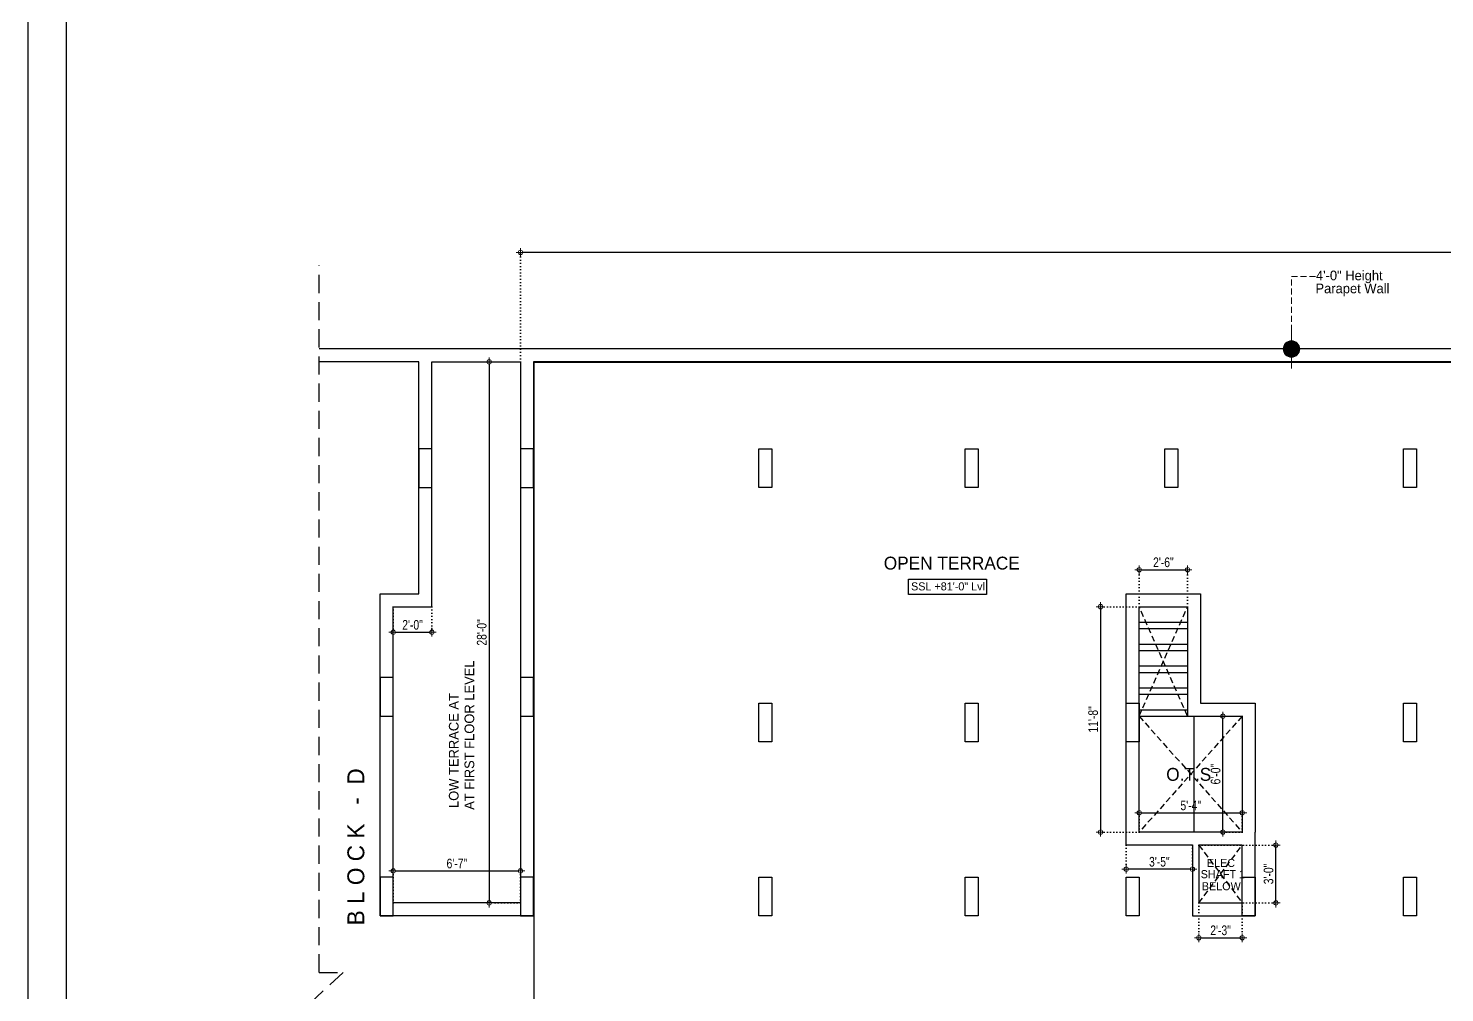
# Model space of a CAD drawing. Header units: inches. Extents: x 13 to 21264, y -72369 to -55.
# Drawn here: x 4629 to 5508, y -71737 to -71139 of the extents above; entities that cross this region are included whole.
import ezdxf

# ---------------------------------------------------------------- set-up
doc = ezdxf.new("R2010")
doc.units = ezdxf.units.IN
doc.header["$LTSCALE"] = 15
doc.header["$MEASUREMENT"] = 0
doc.header["$PDMODE"] = 34
doc.linetypes.add('DOT2', pattern=[0.125, 0, -0.125])
doc.linetypes.add('HIDDEN', pattern=[0.375, 0.25, -0.125])
doc.layers.get('0').update_dxf_attribs({"linetype": 'CONTINUOUS', "lineweight": 13})
doc.layers.get('DEFPOINTS').update_dxf_attribs({"linetype": 'CONTINUOUS', "lineweight": 13})
doc.layers.add('INNER DIM', color=30, linetype='CONTINUOUS', lineweight=13)
doc.styles.add('rob', font='')
doc.styles.add('RS', font='', dxfattribs={"width": 0.8})
doc.styles.get('rob').set_extended_font_data('Century Gothic')
doc.styles.get('RS').set_extended_font_data('Century Gothic')
doc.dimstyles.new('SECTION DIM', dxfattribs={"dimscale": 0.6, "dimtxt": 9, "dimasz": 2, "dimexe": 0, "dimexo": 0, "dimgap": 1, "dimtad": 1, "dimzin": 3, "dimdsep": 46, "dimlunit": 4, "dimtxsty": 'RS', "dimblk1": 'CUT', "dimblk2": 'CUT', "dimsah": 1, "dimcen": 0, "dimclrd": 251, "dimclre": 21, "dimclrt": 4, "dimadec": 0, "dimazin": 0, "dimtfac": 1, "dimtix": 1, "dimtofl": 0, "dimtmove": 2, "dimatfit": 3, "dimfxl": 0, "dimtolj": 1, "dimtzin": 3, "dimarcsym": 0})
doc.dimstyles.new('WORKING DIM-altura', dxfattribs={"dimscale": 0, "dimtxt": 6, "dimasz": 1.5, "dimexe": 0, "dimexo": 0, "dimgap": 2, "dimtad": 1, "dimzin": 3, "dimdsep": 46, "dimlunit": 4, "dimtxsty": 'RS', "dimblk1": 'CUT-15', "dimblk2": 'CUT-15', "dimsah": 1, "dimcen": 0, "dimclrd": 49, "dimclre": 109, "dimclrt": 41, "dimadec": 0, "dimazin": 0, "dimtfac": 0.75, "dimtix": 1, "dimtofl": 0, "dimtmove": 2, "dimatfit": 2, "dimldrblk": 'CUT-15', "dimfxl": 1, "dimtolj": 1, "dimtzin": 3, "dimlwd": -1, "dimlwe": -1, "dimarcsym": 0})

# ---------------------------------------------------------------- blocks, each defined once
blk = doc.blocks.new('CUT')
at = {"layer": 'INNER DIM', "color": 8}
blk.add_line((-1.800000000000181, 0), (1.800000000000181, 0), dxfattribs=at)
at = {"layer": 'INNER DIM', "color": 9}
blk.add_line((0, 1.800000000000068), (0, -1.800000000000068), dxfattribs=at)
blk.add_circle((0, 0), 0.9000000000000001, dxfattribs=at)
blk = doc.blocks.new('*D1258')
at = {"color": 8, "linetype": 'DOT2', "lineweight": -2, "transparency": 16777216}
for p, q in [((4934.617063165926, -71345.63105981218), (4934.617063165926, -71277.6310597914)), ((7065.601149014816, -71337.6342552449), (7065.601149014816, -71277.6310597914))]:
    blk.add_line(p, q, dxfattribs=at)
at = {"color": 0, "lineweight": -2, "transparency": 16777216}
blk.add_line((7064.101149014816, -71277.6310597914), (4936.117063165926, -71277.6310597914), dxfattribs=at)
at = {"layer": 'DEFPOINTS', "color": 0, "transparency": 16777216}
for p in [(4934.617063165926, -71277.6310597914), (7065.601149014816, -71337.6342552449, 0.005447034780103846), (4934.617063165926, -71345.63105981218, 0.01089406956020769)]:
    blk.add_point(p, dxfattribs=at)
at = {"color": 0, "lineweight": -2, "transparency": 16777216, "xscale": 1.5, "yscale": 1.5, "zscale": 1.5, "rotation": 180}
blk.add_blockref('CUT', (4934.617063165926, -71277.6310597914), dxfattribs=at)
at = {"color": 0, "lineweight": -2, "transparency": 16777216, "xscale": 1.5, "yscale": 1.5, "zscale": 1.5}
blk.add_blockref('CUT', (7065.601149014816, -71277.6310597914), dxfattribs=at)
at = {"color": 0, "lineweight": -2, "transparency": 16777216, "insert": (6000.109106090371, -71272.46439312473), "char_height": 7, "attachment_point": 5, "style": 'RS'}
blk.add_mtext('\\A1;177\'-7"', dxfattribs=at)
blk = doc.blocks.new('CUT-15')
h = blk.add_hatch(color=256)
h.dxf.hatch_style = 1
edge = h.paths.add_edge_path()
edge.add_arc((1.364242052659392e-12, 3.637978807091713e-12), 0.6383706388041874, -180, 180)
for p, q in [((9.094947017729282e-13, -1.508565583750169), (1.364242052659392e-12, 1.508565583760173)), ((1.508565583756081, 3.637978807091713e-12), (-1.508565583754262, 3.637978807091713e-12))]:
    blk.add_line(p, q)
blk.add_circle((1.364242052659392e-12, 3.637978807091713e-12), 0.6383706388041874)
blk = doc.blocks.new('*D1270')
at = {"color": 21, "linetype": 'DOT2', "lineweight": -2, "transparency": 16777216}
for p, q in [((5318.617063165926, -71497.63500038684), (5318.617063165926, -71474.69112571773)), ((5348.616467726213, -71497.63500038687), (5348.616467726213, -71474.69112571773))]:
    blk.add_line(p, q, dxfattribs=at)
at = {"color": 0, "lineweight": -2, "transparency": 16777216}
blk.add_line((5320.117063165926, -71474.69112571773), (5347.116467726213, -71474.69112571773), dxfattribs=at)
at = {"layer": 'DEFPOINTS', "color": 0, "transparency": 16777216}
for p in [(5348.616467726213, -71474.69112571773), (5318.617063165926, -71497.63500038684, -0.00236901537200984), (5348.616467726213, -71497.63500038687, -0.00236901537200984)]:
    blk.add_point(p, dxfattribs=at)
at = {"color": 0, "lineweight": -2, "transparency": 16777216, "xscale": 1.5, "yscale": 1.5, "zscale": 1.5, "rotation": 180}
blk.add_blockref('CUT', (5318.617063165926, -71474.69112571773), dxfattribs=at)
at = {"color": 0, "lineweight": -2, "transparency": 16777216, "xscale": 1.5, "yscale": 1.5, "zscale": 1.5}
blk.add_blockref('CUT', (5348.616467726213, -71474.69112571773), dxfattribs=at)
at = {"color": 0, "lineweight": -2, "transparency": 16777216, "insert": (5333.61676544607, -71470.11969714629), "char_height": 6, "attachment_point": 5, "style": 'RS'}
blk.add_mtext('\\A1;2\'-6"', dxfattribs=at)
blk = doc.blocks.new('*D1271')
at = {"color": 21, "linetype": 'DOT2', "lineweight": -2, "transparency": 16777216}
for p, q in [((4855.616416107019, -71681.63195630115), (4855.616416107019, -71661.7265551739)), ((4934.616287465422, -71681.63195630115), (4934.616287465422, -71661.7265551739))]:
    blk.add_line(p, q, dxfattribs=at)
at = {"color": 0, "lineweight": -2, "transparency": 16777216}
blk.add_line((4857.116416107019, -71661.7265551739), (4933.116287465422, -71661.7265551739), dxfattribs=at)
at = {"layer": 'DEFPOINTS', "color": 0, "transparency": 16777216}
for p in [(4934.616287465422, -71661.7265551739), (4855.616416107019, -71681.63195630115, 0.005447034780103846), (4934.616287465422, -71681.63195630115, 0.01327914095694191)]:
    blk.add_point(p, dxfattribs=at)
at = {"color": 0, "lineweight": -2, "transparency": 16777216, "xscale": 1.5, "yscale": 1.5, "zscale": 1.5, "rotation": 180}
blk.add_blockref('CUT', (4855.616416107019, -71661.7265551739), dxfattribs=at)
at = {"color": 0, "lineweight": -2, "transparency": 16777216, "xscale": 1.5, "yscale": 1.5, "zscale": 1.5}
blk.add_blockref('CUT', (4934.616287465422, -71661.7265551739), dxfattribs=at)
at = {"color": 0, "lineweight": -2, "transparency": 16777216, "insert": (4895.116351786221, -71657.15512660246), "char_height": 6, "attachment_point": 5, "style": 'RS'}
blk.add_mtext('\\A1;6\'-7"', dxfattribs=at)
blk = doc.blocks.new('*D1272')
at = {"color": 21, "linetype": 'DOT2', "lineweight": -2, "transparency": 16777216}
for p, q in [((5382.616467726168, -71565.63500038689), (5370.616467726208, -71565.63500038689)), ((5382.616467726168, -71637.63177947112), (5370.616467726208, -71637.63177947112))]:
    blk.add_line(p, q, dxfattribs=at)
at = {"color": 0, "lineweight": -2, "transparency": 16777216}
blk.add_line((5370.616467726208, -71636.13177947112), (5370.616467726208, -71567.13500038689), dxfattribs=at)
at = {"layer": 'DEFPOINTS', "color": 0, "transparency": 16777216}
for p in [(5370.616467726208, -71565.63500038689), (5382.616467726168, -71565.63500038689, -0.00236901537200984), (5382.616467726168, -71637.63177947112, -0.00236901537200984)]:
    blk.add_point(p, dxfattribs=at)
at = {"color": 0, "lineweight": -2, "transparency": 16777216, "xscale": 1.5, "yscale": 1.5, "zscale": 1.5}
for p, rotation in [((5370.616467726208, -71565.63500038689), 90), ((5370.616467726208, -71637.63177947112), 270)]:
    blk.add_blockref('CUT', p, dxfattribs=dict(at, rotation=rotation))
at = {"color": 0, "lineweight": -2, "transparency": 16777216, "insert": (5366.045039154758, -71601.63338992899), "char_height": 6, "attachment_point": 5, "rotation": 90, "style": 'RS'}
blk.add_mtext('\\A1;6\'-0"', dxfattribs=at)
blk = doc.blocks.new('*D1273')
at = {"color": 21, "linetype": 'DOT2', "lineweight": -2, "transparency": 16777216}
for p, q in [((5355.616581445409, -71645.63207735957), (5403.501318575667, -71645.63207735957)), ((5355.616585752052, -71681.6321140707), (5403.501318575668, -71681.6321140707))]:
    blk.add_line(p, q, dxfattribs=at)
at = {"color": 0, "lineweight": -2, "transparency": 16777216}
blk.add_line((5403.501318575668, -71680.1321140707), (5403.501318575667, -71647.13207735957), dxfattribs=at)
at = {"layer": 'DEFPOINTS', "color": 0, "transparency": 16777216}
for p in [(5355.616581445409, -71645.63207735957, -0.00236901537200984), (5403.501318575667, -71645.63207735957), (5355.616585752052, -71681.6321140707, -0.00236901537200984)]:
    blk.add_point(p, dxfattribs=at)
at = {"color": 0, "lineweight": -2, "transparency": 16777216, "xscale": 1.5, "yscale": 1.5, "zscale": 1.5}
for p, rotation in [((5403.501318575667, -71645.63207735957), 90), ((5403.501318575668, -71681.6321140707), 270)]:
    blk.add_blockref('CUT', p, dxfattribs=dict(at, rotation=rotation))
at = {"color": 0, "lineweight": -2, "transparency": 16777216, "insert": (5398.929890004218, -71663.63209571512), "char_height": 6, "attachment_point": 5, "rotation": 90, "style": 'RS'}
blk.add_mtext('\\A1;3\'-0"', dxfattribs=at)
blk = doc.blocks.new('*D1274')
at = {"color": 21, "linetype": 'DOT2', "lineweight": -2, "transparency": 16777216}
for p, q in [((5355.61658575205, -71681.63211407067), (5355.61658575205, -71703.21260901255)), ((5382.616729596444, -71681.63211407067), (5382.616729596444, -71703.21260901255))]:
    blk.add_line(p, q, dxfattribs=at)
at = {"color": 0, "lineweight": -2, "transparency": 16777216}
blk.add_line((5357.11658575205, -71703.21260901255), (5381.116729596444, -71703.21260901255), dxfattribs=at)
at = {"layer": 'DEFPOINTS', "color": 0, "transparency": 16777216}
for p in [(5355.61658575205, -71681.63211407067, -0.00236901537200984), (5382.616729596444, -71681.63211407067, -0.00236901537200984), (5382.616729596444, -71703.21260901255)]:
    blk.add_point(p, dxfattribs=at)
at = {"color": 0, "lineweight": -2, "transparency": 16777216, "xscale": 1.5, "yscale": 1.5, "zscale": 1.5, "rotation": 180}
blk.add_blockref('CUT', (5355.61658575205, -71703.21260901255), dxfattribs=at)
at = {"color": 0, "lineweight": -2, "transparency": 16777216, "xscale": 1.5, "yscale": 1.5, "zscale": 1.5}
blk.add_blockref('CUT', (5382.616729596444, -71703.21260901255), dxfattribs=at)
at = {"color": 0, "lineweight": -2, "transparency": 16777216, "insert": (5369.116657674247, -71698.64118044112), "char_height": 6, "attachment_point": 5, "style": 'RS'}
blk.add_mtext('\\A1;2\'-3"', dxfattribs=at)
blk = doc.blocks.new('*D1275')
at = {"color": 21, "linetype": 'DOT2', "lineweight": -2, "transparency": 16777216}
for p, q in [((5318.617030663969, -71637.63208178576), (5318.617030663969, -71625.63424938013)), ((5382.616467726166, -71637.63424938013), (5382.616467726166, -71625.63424938013))]:
    blk.add_line(p, q, dxfattribs=at)
at = {"color": 0, "lineweight": -2, "transparency": 16777216}
blk.add_line((5320.117030663969, -71625.63424938013), (5381.116467726166, -71625.63424938013), dxfattribs=at)
at = {"layer": 'DEFPOINTS', "color": 0, "transparency": 16777216}
for p in [(5382.616467726166, -71625.63424938013), (5318.617030663969, -71637.63208178576, -0.00236901537200984), (5382.616467726166, -71637.63424938013, -0.00236901537200984)]:
    blk.add_point(p, dxfattribs=at)
at = {"color": 0, "lineweight": -2, "transparency": 16777216, "xscale": 1.5, "yscale": 1.5, "zscale": 1.5, "rotation": 180}
blk.add_blockref('CUT', (5318.617030663969, -71625.63424938013), dxfattribs=at)
at = {"color": 0, "lineweight": -2, "transparency": 16777216, "xscale": 1.5, "yscale": 1.5, "zscale": 1.5}
blk.add_blockref('CUT', (5382.616467726166, -71625.63424938013), dxfattribs=at)
at = {"color": 0, "lineweight": -2, "transparency": 16777216, "insert": (5350.616749195067, -71621.0628208087), "char_height": 6, "attachment_point": 5, "style": 'RS'}
blk.add_mtext('\\A1;5\'-4"', dxfattribs=at)
blk = doc.blocks.new('*D1276')
at = {"color": 21, "linetype": 'DOT2', "lineweight": -2, "transparency": 16777216}
for p, q in [((5318.617063165928, -71497.63500038687), (5294.617063165968, -71497.63500038687)), ((5318.617030663971, -71637.63208178579), (5294.617063165968, -71637.63208178579))]:
    blk.add_line(p, q, dxfattribs=at)
at = {"color": 0, "lineweight": -2, "transparency": 16777216}
blk.add_line((5294.617063165968, -71499.13500038687), (5294.617063165968, -71636.13208178579), dxfattribs=at)
at = {"layer": 'DEFPOINTS', "color": 0, "transparency": 16777216}
for p in [(5318.617063165928, -71497.63500038687), (5294.617063165968, -71637.63208178579), (5318.617030663971, -71637.63208178579)]:
    blk.add_point(p, dxfattribs=at)
at = {"color": 0, "lineweight": -2, "transparency": 16777216, "xscale": 1.5, "yscale": 1.5, "zscale": 1.5}
for p, rotation in [((5294.617063165968, -71497.63500038687), 90), ((5294.617063165968, -71637.63208178579), 270)]:
    blk.add_blockref('CUT', p, dxfattribs=dict(at, rotation=rotation))
at = {"color": 0, "lineweight": -2, "transparency": 16777216, "insert": (5290.045634594519, -71567.63354108631), "char_height": 6, "attachment_point": 5, "rotation": 90, "style": 'RS'}
blk.add_mtext('\\A1;11\'-8"', dxfattribs=at)
blk = doc.blocks.new('*D1277')
at = {"color": 21, "linetype": 'DOT2', "lineweight": -2, "transparency": 16777216}
for p, q in [((5310.617028806675, -71645.6320827428), (5310.617028806675, -71660.63218711643)), ((5351.620936337426, -71645.63218711643), (5351.620936337426, -71660.63218711643))]:
    blk.add_line(p, q, dxfattribs=at)
at = {"color": 0, "lineweight": -2, "transparency": 16777216}
blk.add_line((5350.120936337426, -71660.63218711643), (5312.117028806675, -71660.63218711643), dxfattribs=at)
at = {"layer": 'DEFPOINTS', "color": 0, "transparency": 16777216}
for p in [(5310.617028806675, -71645.6320827428, -0.00236901537200984), (5351.620936337426, -71645.63218711643, -0.009496331615725506), (5310.617028806675, -71660.63218711643)]:
    blk.add_point(p, dxfattribs=at)
at = {"color": 0, "lineweight": -2, "transparency": 16777216, "xscale": 1.5, "yscale": 1.5, "zscale": 1.5, "rotation": 180}
blk.add_blockref('CUT', (5310.617028806675, -71660.63218711643), dxfattribs=at)
at = {"color": 0, "lineweight": -2, "transparency": 16777216, "xscale": 1.5, "yscale": 1.5, "zscale": 1.5}
blk.add_blockref('CUT', (5351.620936337426, -71660.63218711643), dxfattribs=at)
at = {"color": 0, "lineweight": -2, "transparency": 16777216, "insert": (5331.11898257205, -71656.06075854499), "char_height": 6, "attachment_point": 5, "style": 'RS'}
blk.add_mtext('\\A1;3\'-5"', dxfattribs=at)
blk = doc.blocks.new('*D1350')
at = {"color": 21, "linetype": 'DOT2', "lineweight": -2, "transparency": 16777216}
for p, q in [((4855.616416106906, -71497.64758626699), (4855.616416106906, -71513.54806500336)), ((4879.616416060366, -71497.64758549037), (4879.616416060366, -71513.54806500336))]:
    blk.add_line(p, q, dxfattribs=at)
at = {"color": 0, "lineweight": -2, "transparency": 16777216}
blk.add_line((4857.116416106906, -71513.54806500336), (4878.116416060366, -71513.54806500336), dxfattribs=at)
at = {"layer": 'DEFPOINTS', "color": 0, "transparency": 16777216}
for p in [(4855.616416106906, -71497.64758626699, 0.005447034780103846), (4879.616416060366, -71497.64758549037, 0.005447034780103846), (4879.616416060366, -71513.54806500336)]:
    blk.add_point(p, dxfattribs=at)
at = {"color": 0, "lineweight": -2, "transparency": 16777216, "xscale": 1.5, "yscale": 1.5, "zscale": 1.5, "rotation": 180}
blk.add_blockref('CUT', (4855.616416106906, -71513.54806500336), dxfattribs=at)
at = {"color": 0, "lineweight": -2, "transparency": 16777216, "xscale": 1.5, "yscale": 1.5, "zscale": 1.5}
blk.add_blockref('CUT', (4879.616416060366, -71513.54806500336), dxfattribs=at)
at = {"color": 0, "lineweight": -2, "transparency": 16777216, "insert": (4867.616416083636, -71508.97663643192), "char_height": 6, "attachment_point": 5, "style": 'RS'}
blk.add_mtext('\\A1;2\'-0"', dxfattribs=at)
blk = doc.blocks.new('*D1351')
at = {"color": 21, "linetype": 'DOT2', "lineweight": -2, "transparency": 16777216}
for p, q in [((4934.618651253755, -71345.6310597907), (4915.166556827925, -71345.6310597907)), ((4934.616287465424, -71681.63195630118), (4915.166556827926, -71681.63195630118))]:
    blk.add_line(p, q, dxfattribs=at)
at = {"color": 0, "lineweight": -2, "transparency": 16777216}
blk.add_line((4915.166556827925, -71347.1310597907), (4915.166556827926, -71680.13195630118), dxfattribs=at)
at = {"layer": 'DEFPOINTS', "color": 0, "transparency": 16777216}
for p in [(4934.618651253755, -71345.6310597907, 0.005447034780103846), (4915.166556827926, -71681.63195630118), (4934.616287465424, -71681.63195630118)]:
    blk.add_point(p, dxfattribs=at)
at = {"color": 0, "lineweight": -2, "transparency": 16777216, "xscale": 1.5, "yscale": 1.5, "zscale": 1.5}
for p, rotation in [((4915.166556827925, -71345.6310597907), 90), ((4915.166556827926, -71681.63195630118), 270)]:
    blk.add_blockref('CUT', p, dxfattribs=dict(at, rotation=rotation))
at = {"color": 0, "lineweight": -2, "transparency": 16777216, "insert": (4910.595128256476, -71513.63150804592), "char_height": 6, "attachment_point": 5, "rotation": 90, "style": 'RS'}
blk.add_mtext('\\A1;28\'-0"', dxfattribs=at)

msp = doc.modelspace()

# ---------------------------------------------------------------- linework, layer by layer
at = {"color": 0, "lineweight": -2, "ltscale": 3}
for p, q in [((5318.617569666661, -71507.23337820095, -0.02702348791941494), (5348.61415683688, -71507.23337820098, -0.0270234879193828)), ((5318.617569666661, -71511.23337820095, -0.02702348791941494), (5348.61415683688, -71511.23337820098, -0.0270234879193828)), ((5318.617569029804, -71520.8333782009, -0.02702348791941494), (5348.61415683688, -71520.83337820093, -0.0270234879193828)), ((5318.617569165297, -71524.83337820091, -0.02702348791941494), (5348.61415683688, -71524.83337820093, -0.0270234879193828)), ((5318.617569029804, -71534.43337820085, -0.02702348791941494), (5348.61415683688, -71534.43337820088, -0.0270234879193828)), ((5318.617569165297, -71538.43337820086, -0.02702348791941494), (5348.61415683688, -71538.43337820088, -0.0270234879193828)), ((5318.617550938343, -71548.0333782008, -0.02702348791941494), (5348.61415683688, -71548.03337820082, -0.0270234879193828)), ((5318.617555193334, -71552.0333782008, -0.02702348791941494), (5348.61415683688, -71552.03337820082, -0.0270234879193828)), ((5318.617300470076, -71561.63418043905, -0.009022992183563942), (5348.61415683688, -71561.63337820077, -0.0270234879193828)), ((5318.617569663271, -71565.63615625816, -0.02465893906343214), (5348.61415683688, -71565.63337820077, -0.0270234879193828))]:
    msp.add_line(p, q, dxfattribs=at)
for points in [[(4629.15404201775, -70195.49891069854), (8394.823960671247, -70195.49891069854), (8394.823960671247, -72368.9680876816), (4629.15404201775, -72368.9680876816)], [(4652.814989340653, -70219.15985802145), (8371.163013348343, -70219.15985802145), (8371.163013348343, -72345.3071403587), (4652.814989340653, -72345.3071403587)]]:
    msp.add_lwpolyline(points, close=True, dxfattribs=at)
msp.add_lwpolyline([(4943.19379514104, -72094.49064910083), (4943.19379514104, -71345.76018427336), (7064.498310539377, -71345.76018427336), (7064.498310539377, -71008.65936033236), (6807.21546336012, -71008.65936033236), (6807.21546336012, -70939.71734815877), (6654.699865380946, -70939.71734815877), (6654.699865380946, -70580.33614024105), (7472.949905220983, -70580.33614024105), (7472.949905220983, -70936.99183914167), (7273.403950607812, -70936.99183914167), (7273.403950607812, -71006.06112944563), (7273.403950607812, -71340.9741458117), (7303.229190542599, -71340.9741458117), (7303.229190542599, -71313.44380219276), (7488.636413079814, -71313.44380219276), (7488.636413079814, -72103.23270074031), (4942.843202141736, -72103.23270074031), (4942.843202141736, -72093.12220977899), (4942.843202141736, -72090.4180041876), (4943.21339097177, -72090.4180041876)], dxfattribs=at)
for points, elevation in [([(7065.601655518723, -71265.63410388694), (7065.601655518723, -71337.63425524498), (6950.616894988907, -71337.63425524498), (4809.705064976188, -71337.63425558973)], -0.01684233136631745), ([(7014.616872918694, -71345.63844253011), (6950.616894988907, -71345.63425524498), (5809.617007400386, -71345.63425558733), (5809.617047074014, -71489.63499818285), (5809.616811448675, -71689.63625408518), (5714.614305970565, -71689.63625408518), (5714.614305970565, -71489.63498531253), (5738.614590473077, -71489.63503053623), (5738.614863182338, -71345.63500038693), (4942.617569669834, -71345.63500038692), (4942.617569669834, -71689.63195630122), (4847.61692261093, -71689.63195630122), (4847.61692261081, -71489.64758652593), (4871.616922564273, -71489.64758574932), (4871.616922564273, -71345.63180458867), (4809.705064976188, -71345.63180458867)], -0.01684233136631745), ([(4934.617569669834, -71345.63105981225), (4934.617569669834, -71681.63195630122), (4855.616922610927, -71681.63195630122), (4855.616922610814, -71497.64758626706), (4879.616922564273, -71497.64758549044), (4879.616922564273, -71345.63180458941), (4934.619157757661, -71345.63105979074)], -0.01684233136631745), ([(5351.621442841333, -71645.6321871165), (5310.617535310583, -71645.63208274287), (5310.617571527127, -71489.63500038692), (5356.616233386747, -71489.63500038696), (5356.622530732184, -71557.63375927233), (5390.616974230074, -71557.63538233805), (5390.616974230074, -71637.56734503376)], -0.02465838151843114), ([(5382.617236100352, -71637.63207412961), (5318.617537167876, -71637.63208178584), (5318.617569669834, -71497.63500038692), (5348.616974230132, -71497.63500038694), (5348.6232715402, -71565.63337735659), (5382.616974230074, -71565.63500038693), (5382.616974230074, -71637.63424938021)], -0.02465838151843114), ([(5352.460794952269, -71565.63499293293), (5352.460795523293, -71637.6320805918)], -0.02465838204132384), ([(5351.621442841333, -71645.6321871165), (5351.621442841333, -71689.6322228706), (5390.617236100352, -71689.63211407074), (5390.617236100352, -71637.63207412961)], -0.02465838151843114), ([(5382.430429542612, -71645.63207415196), (5355.617092255958, -71645.63207735961)], -0.02465838151843114)]:
    msp.add_lwpolyline(points, dxfattribs=dict(at, elevation=elevation))
at = {"color": 0, "linetype": 'HIDDEN', "lineweight": -2, "ltscale": 3, "elevation": -0.01684233136631745}
for points in [[(4809.705064976188, -71724.76137993662), (4809.705064976188, -71285.71287082076)], [(4809.705064976188, -71724.76137993662), (4824.609547415523, -71724.76137993662), (4795.542871276564, -71751.74727020209), (4809.705064976188, -71751.74727020209)]]:
    msp.add_lwpolyline(points, dxfattribs=at)
at = {"color": 0, "lineweight": -2, "ltscale": 3}
for points, elevation in [([(4871.614748878819, -71423.63409331285), (4879.614748892789, -71423.63409331285), (4879.614748892789, -71399.63409331751), (4871.614748878819, -71399.63409331751)], -0.00704315768849987), ([(4934.61679396933, -71423.63414814897), (4942.616793969333, -71423.63414814897), (4942.616793969333, -71399.63414814897), (4934.61679396933, -71399.63414814897)], -0.009010225189479387), ([(5082.61679396933, -71399.63414814897), (5090.61679396933, -71399.63414814897), (5090.61679396933, -71423.63414814897), (5082.61679396933, -71423.63414814897)], -0.009006546987580731), ([(5210.616793969341, -71399.63414814897), (5218.616793969341, -71399.63414814897), (5218.616793969341, -71423.63414814897), (5210.616793969341, -71423.63414814897)], -0.009010225189180262), ([(5334.616793983307, -71399.63414814897), (5342.616793983307, -71399.63414814897), (5342.616793983307, -71423.63414814897), (5334.616793983307, -71423.63414814897)], -0.009006546987580449), ([(5482.621625126918, -71399.63414814897), (5490.621625126918, -71399.63414814897), (5490.621625126918, -71423.63414814897), (5482.621625126918, -71423.63414814897)], -0.01265595616462896), ([(4847.614748885746, -71565.64812515385), (4855.614748899716, -71565.64812515385), (4855.614748899716, -71541.6481251585), (4847.614748885746, -71541.6481251585)], -0.01069151325472784), ([(4934.616793980953, -71565.63414814053), (4942.616793994923, -71565.63414814053), (4942.616793994923, -71541.63414814518), (4934.616793980953, -71541.63414814518)], -0.009010225773338402), ([(5082.616793980982, -71557.63421175766), (5090.616793980982, -71557.63421175766), (5090.616793980982, -71581.63421175766), (5082.616793980982, -71581.63421175766)], -0.009010225773338402), ([(5210.616793970497, -71557.63418044124), (5218.616793970497, -71557.63418044124), (5218.616793970497, -71581.63418044124), (5210.616793970497, -71581.63418044124)], -0.009010225773338402), ([(5310.616793967012, -71557.63418044354), (5318.616793967012, -71557.63418044354), (5318.616793967012, -71581.63418044354), (5310.616793967012, -71581.63418044354)], -0.009010225773338402), ([(5482.621599871269, -71557.6341481489), (5490.621599871269, -71557.6341481489), (5490.621599871269, -71581.6341481489), (5482.621599871269, -71581.6341481489)], -0.005383444091723821), ([(5355.617092255958, -71681.63211407074), (5382.617236100352, -71681.63211407074), (5382.617236100352, -71645.63207412961), (5355.617092255958, -71645.63207412961)], -0.02465838151843114), ([(4847.614748897377, -71689.63418042954), (4855.61474889738, -71689.63418042954), (4855.61474889738, -71665.63418042954), (4847.614748897377, -71665.63418042954)], -0.01265390751680011), ([(4934.61679396933, -71689.63418044124), (4942.616793969333, -71689.63418044124), (4942.616793969333, -71665.63418044124), (4934.61679396933, -71665.63418044124)], -0.009010225189479387), ([(5082.61679396933, -71665.63418044124), (5090.61679396933, -71665.63418044124), (5090.61679396933, -71689.63418044124), (5082.61679396933, -71689.63418044124)], -0.00901022518933409), ([(5210.616793977977, -71665.63418044757), (5218.616793977977, -71665.63418044757), (5218.616793977977, -71689.63418044757), (5210.616793977977, -71689.63418044757)], -0.009014962094512769), ([(5310.616395835939, -71665.63414531431), (5318.616395835939, -71665.63414531431), (5318.616395835939, -71689.63414531431), (5310.616395835939, -71689.63414531431)], -0.009010225773338402), ([(5382.617236100352, -71665.63211406609), (5390.617236100352, -71665.63211406609), (5390.617236100352, -71689.63211406609), (5382.617236100352, -71689.63211406609)], -0.02465838151843114), ([(5482.621625126918, -71665.63414814662), (5490.621625126918, -71665.63414814662), (5490.621625126918, -71689.63414814662), (5482.621625126918, -71689.63414814662)], -0.01265595616462893)]:
    msp.add_lwpolyline(points, close=True, dxfattribs=dict(at, elevation=elevation))
at = {"color": 0, "lineweight": -2, "elevation": -0.0222893661464213}
msp.add_lwpolyline([(5175.435599104338, -71480.59761394077), (5223.909226555148, -71480.59761394077), (5223.909226555148, -71489.99622880023), (5175.435599104338, -71489.99622880023)], close=True, dxfattribs=at)
at = {"color": 0, "linetype": 'HIDDEN', "lineweight": -2, "elevation": -0.02465838151843114}
for points in [[(5318.611272359769, -71565.63337735659), (5348.616974230132, -71497.63500038692)], [(5348.6232715402, -71565.63337735659), (5318.617569669834, -71497.63500038692)], [(5382.616974230074, -71565.63500038693), (5318.617537167876, -71637.63208178584)], [(5318.617553886521, -71565.61914227466), (5382.617236100352, -71637.63207412961)], [(5355.617092255958, -71681.63211407074), (5382.617236100352, -71645.63207412961)], [(5355.617092255958, -71645.63207735961), (5382.617236100352, -71681.63211407074)]]:
    msp.add_lwpolyline(points, dxfattribs=at)

# ---------------------------------------------------------------- texts
at = {"color": 0, "lineweight": -2, "style": 'rob'}
for s, height, p in [('4\'-0" Height ', 6, (5428.299071551071, -71294.97835626671, -0.04671915391070854)), ('Parapet Wall', 6, (5428.018005364451, -71303.03678300243, -0.04671915391070854)), ('SSL +81\'-0" Lvl. ', 5, (5177.026309681114, -71487.537226792, -0.0222893661464213)), ('ELEC', 5, (5360.625497289599, -71659.26282767818, -0.009023664672443175)), ('SHAFT 1 ', 5, (5356.773762713565, -71666.23483228259, -0.001203596117279594)), ('BELOW', 5, (5357.508983598673, -71673.71372322817, -0.001203596117279594))]:
    msp.add_text(s, height=height, dxfattribs=at).set_placement(p)
for s, height, rotation, p in [('OPEN TERRACE', 8, 359.9999005241144, (5160.086901265557, -71474.58236262716, -0.0311830867583026)), ('AT FIRST FLOOR LEVEL', 6, 90, (4905.892385741692, -71623.76941328794, -0.00902362184492662)), ('LOW TERRACE AT ', 6, 90, (4896.180852527079, -71622.65604105957, -0.00902362184492662)), ('O.T.S', 8, 359.9999005241144, (5335.389551445562, -71605.76507196059, -0.03591638008512736)), ('B L O C K   -  D', 10.5, 90, (4837.673493627986, -71695.53317247423, 0.01433919320770601))]:
    msp.add_text(s, height=height, rotation=rotation, dxfattribs=at).set_placement(p)

# ---------------------------------------------------------------- dimensions: what is measured, and where the dimension line sits
at = {"color": 0, "lineweight": -2}
for base, p1, p2, override, picture, middle in [((4934.617063165926, -71277.6310597914, -0.01446118547180999), (7065.601149014816, -71337.6342552449, -0.009014150691706146), (4934.617063165926, -71345.63105981218, -0.0035671159116023), {"dimscale": 1, "dimtxt": 7, "dimasz": 1.5, "dimclrd": 0, "dimclre": 8, "dimclrt": 0, "dimfxl": 2}, '*D1258', (6000.109106090371, -71272.46439312473, -0.01446118547180999)), ((5348.616467726213, -71474.69112571773, -0.009014150691706146), (5318.617063165926, -71497.63500038684, -0.01138316606371599), (5348.616467726213, -71497.63500038687, -0.01138316606371599), {"dimscale": 1, "dimtxt": 6, "dimasz": 1.5, "dimclrd": 0, "dimclrt": 0, "dimfxl": 2}, '*D1270', (5333.61676544607, -71470.11969714629, -0.009014150691706146)), ((4879.616416060366, -71513.54806500336, -0.009014150691706146), (4855.616416106906, -71497.64758626699, -0.0035671159116023), (4879.616416060366, -71497.64758549037, -0.0035671159116023), {"dimscale": 1, "dimtxt": 6, "dimasz": 1.5, "dimclrd": 0, "dimclrt": 0, "dimfxl": 2}, '*D1350', (4867.616416083636, -71508.97663643192, -0.009014150691706146)), ((5382.616467726166, -71625.63424938013, -0.009014150691706146), (5318.617030663969, -71637.63208178576, -0.01138316606371599), (5382.616467726166, -71637.63424938013, -0.01138316606371599), {"dimscale": 1, "dimtxt": 6, "dimasz": 1.5, "dimclrd": 0, "dimclrt": 0, "dimfxl": 2}, '*D1275', (5350.616749195067, -71621.0628208087, -0.009014150691706146)), ((5310.617028806675, -71660.63218711643, -0.009014150691706146), (5351.620936337426, -71645.63218711643, -0.01851048230743165), (5310.617028806675, -71645.6320827428, -0.01138316606371599), {"dimscale": 1, "dimtxt": 6, "dimasz": 1.5, "dimclrd": 0, "dimclrt": 0, "dimfxl": 2}, '*D1277', (5331.11898257205, -71656.06075854499, -0.009014150691706146)), ((4934.616287465422, -71661.7265551739, -0.009014150691706146), (4855.616416107019, -71681.63195630115, -0.0035671159116023), (4934.616287465422, -71681.63195630115, 0.004264990265235767), {"dimscale": 1, "dimtxt": 6, "dimasz": 1.5, "dimclrd": 0, "dimclrt": 0, "dimfxl": 2}, '*D1271', (4895.116351786221, -71657.15512660246, -0.009014150691706146)), ((5382.616729596444, -71703.21260901255, -0.009014150691706146), (5355.61658575205, -71681.63211407067, -0.01138316606371599), (5382.616729596444, -71681.63211407067, -0.01138316606371599), {"dimscale": 1, "dimtxt": 6, "dimasz": 1.5, "dimclrd": 0, "dimclrt": 0, "dimfxl": 2}, '*D1274', (5369.116657674247, -71698.64118044112, -0.009014150691706146))]:
    dim = msp.add_linear_dim(base=base, p1=p1, p2=p2, dimstyle='SECTION DIM', override=override, dxfattribs=at)
    dim.commit()
    dim.dimension.update_dxf_attribs({"geometry": picture, "text_midpoint": middle})
for base, p1, p2, picture, middle in [((4915.166556827926, -71681.63195630118, -0.009014150691706146), (4934.618651253753, -71345.63105979067, -0.0035671159116023), (4934.616287465422, -71681.63195630115, -0.009014150691706146), '*D1351', (4910.595128256476, -71513.63150804592, -0.009014150691706146)), ((5294.617063165968, -71637.63208178579, -0.009014150691706146), (5318.617063165926, -71497.63500038684, -0.009014150691706146), (5318.617030663969, -71637.63208178576, -0.009014150691706146), '*D1276', (5290.045634594519, -71567.63354108631, -0.009014150691706146)), ((5370.616467726208, -71565.63500038689, -0.009014150691706146), (5382.616467726166, -71637.63177947109, -0.01138316606371599), (5382.616467726166, -71565.63500038686, -0.01138316606371599), '*D1272', (5366.045039154758, -71601.63338992899, -0.009014150691706146)), ((5403.501318575667, -71645.63207735957, -0.009014150691706146), (5355.61658575205, -71681.63211407067, -0.01138316606371599), (5355.616581445407, -71645.63207735954, -0.01138316606371599), '*D1273', (5398.929890004218, -71663.63209571512, -0.009014150691706146))]:
    dim = msp.add_linear_dim(base=base, p1=p1, p2=p2, angle=90, dimstyle='SECTION DIM', override={"dimscale": 1, "dimtxt": 6, "dimasz": 1.5, "dimclrd": 0, "dimclrt": 0, "dimfxl": 2}, dxfattribs=at)
    dim.commit()
    dim.dimension.update_dxf_attribs({"geometry": picture, "text_midpoint": middle})

# ---------------------------------------------------------------- leaders
at = {"color": 0, "linetype": 'HIDDEN', "lineweight": -2}
msp.add_leader([(5413.119151929641, -71337.63500038693, -0.01684233136631745), (5413.119151929641, -71292.64567039517, -0.01684233136631745), (5428.416618846742, -71292.64567039517, -0.01684233136631745)], dimstyle='WORKING DIM-altura', override={"dimscale": 1, "dimasz": 8, "dimtad": 0, "dimfxl": 0, "dimfxlon": 1, "dimarcsym": 2}, dxfattribs=at)

doc.saveas('drawing.dxf')
